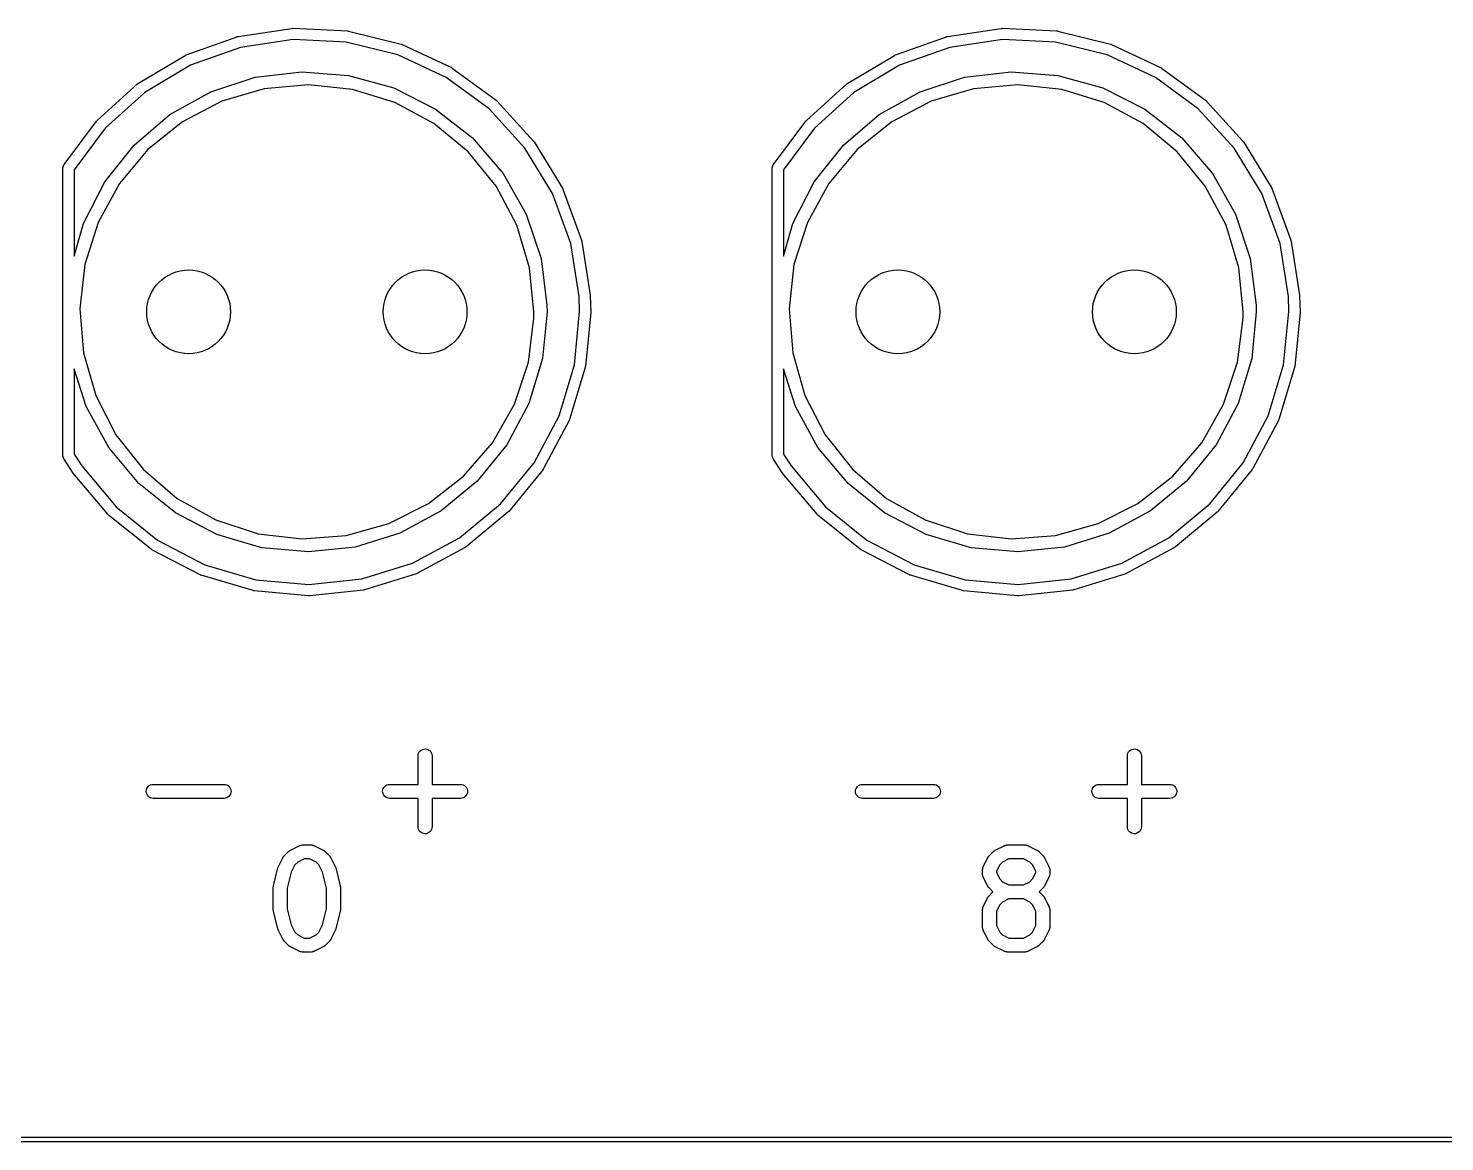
# Model space of a CAD drawing. Extents: x 47 to 146.1, y -90.2 to -39.3.
# Drawn here: x 79.56 to 94.77, y -90.19 to -78.23 of the extents above; entities that cross this region are included whole.
import ezdxf

# ---------------------------------------------------------------- set-up
doc = ezdxf.new("R2010")
doc.units = 0
doc.header["$MEASUREMENT"] = 0
doc.layers.add('BLACK', color=7, linetype='CONTINUOUS')

msp = doc.modelspace()

# ---------------------------------------------------------------- linework, layer by layer
at = {"layer": 'BLACK', "linetype": 'CONTINUOUS'}
for p, q in [((81.2524, -78.5201), (81.8018, -78.3235)), ((81.8018, -78.3235), (81.8026, -78.3232)), ((81.8026, -78.3232), (81.8079, -78.3219)), ((81.8079, -78.3219), (81.8132, -78.3206)), ((81.8132, -78.3206), (82.3903, -78.2345)), ((82.4022, -78.354), (81.8367, -78.4384)), ((82.3903, -78.2345), (82.3912, -78.2343)), ((82.3912, -78.2343), (82.3966, -78.2341)), ((82.3966, -78.2341), (82.402, -78.2339)), ((82.402, -78.2339), (82.9849, -78.2615)), ((82.9734, -78.381), (82.4022, -78.354)), ((82.9849, -78.2615), (82.9858, -78.2615)), ((82.9858, -78.2615), (82.9911, -78.2624)), ((82.9911, -78.2624), (82.9965, -78.2631)), ((82.9965, -78.2631), (83.5629, -78.4034)), ((88.8724, -78.5201), (89.4218, -78.3235)), ((89.4218, -78.3235), (89.4226, -78.3232)), ((89.4226, -78.3232), (89.4279, -78.3219)), ((89.4279, -78.3219), (89.4332, -78.3206)), ((89.4332, -78.3206), (90.0103, -78.2345)), ((90.0222, -78.354), (89.4567, -78.4384)), ((90.0103, -78.2345), (90.0112, -78.2343)), ((90.0112, -78.2343), (90.0166, -78.2341)), ((90.0166, -78.2341), (90.022, -78.2339)), ((90.022, -78.2339), (90.6049, -78.2615)), ((90.5934, -78.381), (90.0222, -78.354)), ((90.6049, -78.2615), (90.6058, -78.2615)), ((90.6058, -78.2615), (90.6111, -78.2624)), ((90.6111, -78.2624), (90.6165, -78.2631)), ((90.6165, -78.2631), (91.1829, -78.4034)), ((81.8367, -78.4384), (81.2984, -78.6311)), ((83.5284, -78.5185), (82.9734, -78.381)), ((83.5629, -78.4034), (83.5638, -78.4036)), ((83.5638, -78.4036), (83.5689, -78.4055)), ((83.5689, -78.4055), (83.574, -78.4073)), ((83.574, -78.4073), (84.1024, -78.6549)), ((89.4567, -78.4384), (88.9184, -78.6311)), ((91.1484, -78.5185), (90.5934, -78.381)), ((91.1829, -78.4034), (91.1838, -78.4036)), ((91.1838, -78.4036), (91.1889, -78.4055)), ((91.1889, -78.4055), (91.194, -78.4073)), ((91.194, -78.4073), (91.7224, -78.6549)), ((80.741, -78.8247), (81.2418, -78.5251)), ((81.2984, -78.6311), (80.8077, -78.9247)), ((81.2418, -78.5251), (81.2425, -78.5247)), ((81.2425, -78.5247), (81.2475, -78.5224)), ((81.2475, -78.5224), (81.2524, -78.5201)), ((84.0461, -78.7611), (83.5284, -78.5185)), ((84.1024, -78.6549), (84.1031, -78.6553)), ((84.1031, -78.6553), (84.1078, -78.6582)), ((84.1078, -78.6582), (84.1124, -78.6609)), ((84.1124, -78.6609), (84.5827, -79.0065)), ((88.361, -78.8247), (88.8618, -78.5251)), ((88.9184, -78.6311), (88.4277, -78.9247)), ((88.8618, -78.5251), (88.8625, -78.5247)), ((88.8625, -78.5247), (88.8675, -78.5224)), ((88.8675, -78.5224), (88.8724, -78.5201)), ((91.6661, -78.7611), (91.1484, -78.5185)), ((91.7224, -78.6549), (91.7231, -78.6553)), ((91.7231, -78.6553), (91.7278, -78.6582)), ((91.7278, -78.6582), (91.7324, -78.6609)), ((91.7324, -78.6609), (92.2027, -79.0065)), ((81.5171, -78.9158), (81.996, -78.7602)), ((81.996, -78.7602), (82.496, -78.7006)), ((82.496, -78.7006), (82.998, -78.7392)), ((82.998, -78.7392), (83.483, -78.8746)), ((84.5069, -79.0997), (84.0461, -78.7611)), ((89.1371, -78.9158), (89.616, -78.7602)), ((89.616, -78.7602), (90.116, -78.7006)), ((90.116, -78.7006), (90.618, -78.7392)), ((90.618, -78.7392), (91.103, -78.8746)), ((92.1269, -79.0997), (91.6661, -78.7611)), ((80.2986, -79.2228), (80.7316, -78.8317)), ((80.8077, -78.9247), (80.3834, -79.3079)), ((80.7316, -78.8317), (80.7323, -78.8311)), ((80.7323, -78.8311), (80.7367, -78.828)), ((80.7367, -78.828), (80.741, -78.8247)), ((81.0776, -79.1614), (81.5171, -78.9158)), ((82.0928, -78.8832), (81.636, -79.0177)), ((82.567, -78.8401), (82.0928, -78.8832)), ((83.0406, -78.8898), (82.567, -78.8401)), ((83.4955, -79.0307), (83.0406, -78.8898)), ((83.483, -78.8746), (83.9324, -79.1016)), ((87.9186, -79.2228), (88.3516, -78.8317)), ((88.4277, -78.9247), (88.0034, -79.3079)), ((88.3516, -78.8317), (88.3523, -78.8311)), ((88.3523, -78.8311), (88.3567, -78.828)), ((88.3567, -78.828), (88.361, -78.8247)), ((88.6976, -79.1614), (89.1371, -78.9158)), ((89.7128, -78.8832), (89.256, -79.0177)), ((90.187, -78.8401), (89.7128, -78.8832)), ((90.6606, -78.8898), (90.187, -78.8401)), ((91.1155, -79.0307), (90.6606, -78.8898)), ((91.103, -78.8746), (91.5524, -79.1016)), ((81.636, -79.0177), (81.2139, -79.2383)), ((83.9144, -79.2571), (83.4955, -79.0307)), ((83.9324, -79.1016), (84.3292, -79.4116)), ((84.8931, -79.5213), (84.5069, -79.0997)), ((84.5827, -79.0065), (84.5834, -79.007)), ((84.5834, -79.007), (84.5874, -79.0107)), ((84.5874, -79.0107), (84.5914, -79.0143)), ((84.5914, -79.0143), (84.9856, -79.4446)), ((89.256, -79.0177), (88.8339, -79.2383)), ((91.5344, -79.2571), (91.1155, -79.0307)), ((91.5524, -79.1016), (91.9492, -79.4116)), ((92.5131, -79.5213), (92.1269, -79.0997)), ((92.2027, -79.0065), (92.2034, -79.007)), ((92.2034, -79.007), (92.2074, -79.0107)), ((92.2074, -79.0107), (92.2114, -79.0143)), ((92.2114, -79.0143), (92.6056, -79.4446)), ((79.9441, -79.6963), (80.2907, -79.2315)), ((80.2907, -79.2315), (80.2912, -79.2308)), ((80.2912, -79.2308), (80.2949, -79.2269)), ((80.2949, -79.2269), (80.2986, -79.2228)), ((80.6941, -79.4878), (81.0776, -79.1614)), ((81.2139, -79.2383), (80.8428, -79.5367)), ((84.2814, -79.5607), (83.9144, -79.2571)), ((87.5641, -79.6963), (87.9107, -79.2315)), ((87.9107, -79.2315), (87.9112, -79.2308)), ((87.9112, -79.2308), (87.9149, -79.2269)), ((87.9149, -79.2269), (87.9186, -79.2228)), ((88.3141, -79.4878), (88.6976, -79.1614)), ((88.8339, -79.2383), (88.4628, -79.5367)), ((91.9014, -79.5607), (91.5344, -79.2571)), ((80.3834, -79.3079), (80.05, -79.7551)), ((84.3292, -79.4116), (84.6582, -79.7928)), ((88.0034, -79.3079), (87.67, -79.7551)), ((91.9492, -79.4116), (92.2782, -79.7928)), ((80.3813, -79.8824), (80.6941, -79.4878)), ((80.8428, -79.5367), (80.5367, -79.9015)), ((84.5823, -79.9297), (84.2814, -79.5607)), ((85.1901, -80.0099), (84.8931, -79.5213)), ((84.9856, -79.4446), (84.9861, -79.4452)), ((84.9861, -79.4452), (84.9894, -79.4496)), ((84.9894, -79.4496), (84.9926, -79.4539)), ((84.9926, -79.4539), (85.2957, -79.9526)), ((88.0013, -79.8824), (88.3141, -79.4878)), ((88.4628, -79.5367), (88.1567, -79.9015)), ((92.2023, -79.9297), (91.9014, -79.5607)), ((92.8101, -80.0099), (92.5131, -79.5213)), ((92.6056, -79.4446), (92.6061, -79.4452)), ((92.6061, -79.4452), (92.6094, -79.4496)), ((92.6094, -79.4496), (92.6126, -79.4539)), ((92.6126, -79.4539), (92.9157, -79.9526)), ((79.93, -79.7321), (79.9309, -79.7232)), ((79.93, -82.8279), (79.93, -79.7321)), ((79.9309, -79.7232), (79.9343, -79.7119)), ((79.9343, -79.7119), (79.9399, -79.7015)), ((79.9399, -79.7015), (79.9441, -79.6963)), ((87.55, -79.7321), (87.5509, -79.7232)), ((87.55, -82.8279), (87.55, -79.7321)), ((87.5509, -79.7232), (87.5543, -79.7119)), ((87.5543, -79.7119), (87.5599, -79.7015)), ((87.5599, -79.7015), (87.5641, -79.6963)), ((80.05, -79.7551), (80.05, -80.6831)), ((80.1512, -80.3302), (80.3813, -79.8824)), ((84.6582, -79.7928), (84.9069, -80.2306)), ((87.67, -79.7551), (87.67, -80.6831)), ((87.7712, -80.3302), (88.0013, -79.8824)), ((92.2782, -79.7928), (92.5269, -80.2306)), ((80.5367, -79.9015), (80.3073, -80.3188)), ((84.8059, -80.3502), (84.5823, -79.9297)), ((85.3865, -80.5469), (85.1901, -80.0099)), ((85.2957, -79.9526), (85.2961, -79.9533)), ((85.2961, -79.9533), (85.2984, -79.9582)), ((85.2984, -79.9582), (85.3008, -79.9632)), ((85.3008, -79.9632), (85.5012, -80.5112)), ((88.1567, -79.9015), (87.9273, -80.3188)), ((92.4259, -80.3502), (92.2023, -79.9297)), ((93.0065, -80.5469), (92.8101, -80.0099)), ((92.9157, -79.9526), (92.9161, -79.9533)), ((92.9161, -79.9533), (92.9184, -79.9582)), ((92.9184, -79.9582), (92.9208, -79.9632)), ((92.9208, -79.9632), (93.1212, -80.5112)), ((80.05, -80.6831), (80.1512, -80.3302)), ((80.3073, -80.3188), (80.1633, -80.7727)), ((84.9069, -80.2306), (85.0659, -80.7084)), ((87.67, -80.6831), (87.7712, -80.3302)), ((87.9273, -80.3188), (87.7833, -80.7727)), ((92.5269, -80.2306), (92.6859, -80.7084)), ((84.9435, -80.8061), (84.8059, -80.3502)), ((92.5635, -80.8061), (92.4259, -80.3502)), ((85.4752, -81.1139), (85.3865, -80.5469)), ((85.5012, -80.5112), (85.5015, -80.512)), ((85.5015, -80.512), (85.5028, -80.5173)), ((85.5028, -80.5173), (85.5042, -80.5225)), ((85.5042, -80.5225), (85.5943, -81.0991)), ((93.0952, -81.1139), (93.0065, -80.5469)), ((93.1212, -80.5112), (93.1215, -80.512)), ((93.1215, -80.512), (93.1228, -80.5173)), ((93.1228, -80.5173), (93.1242, -80.5225)), ((93.1242, -80.5225), (93.2143, -81.0991)), ((80.1633, -80.7727), (80.1102, -81.2459)), ((85.0659, -80.7084), (85.129, -81.208)), ((87.7833, -80.7727), (87.7302, -81.2459)), ((92.6859, -80.7084), (92.749, -81.208)), ((84.99, -81.28), (84.9435, -80.8061)), ((92.61, -81.28), (92.5635, -80.8061)), ((85.5943, -81.0991), (85.5945, -81.0999)), ((85.5945, -81.0999), (85.5946, -81.1033)), ((93.2143, -81.0991), (93.2145, -81.0999)), ((93.2145, -81.0999), (93.2146, -81.1033)), ((80.1102, -81.2459), (80.1501, -81.7205)), ((85.129, -81.208), (85.13, -81.28)), ((85.4799, -81.2777), (85.4752, -81.1139)), ((85.5946, -81.1033), (85.595, -81.1066)), ((85.595, -81.1066), (85.6, -81.2787)), ((87.7302, -81.2459), (87.7701, -81.7205)), ((92.749, -81.208), (92.75, -81.28)), ((93.0999, -81.2777), (93.0952, -81.1139)), ((93.2146, -81.1033), (93.215, -81.1066)), ((93.215, -81.1066), (93.22, -81.2787)), ((84.9294, -81.8206), (84.989, -81.3481)), ((84.989, -81.3481), (84.99, -81.28)), ((85.13, -81.28), (85.0809, -81.7811)), ((85.424, -81.8486), (85.4799, -81.2777)), ((85.5997, -81.2854), (85.5429, -81.8662)), ((85.6, -81.2796), (85.5997, -81.2829)), ((85.5997, -81.2829), (85.5997, -81.2854)), ((85.6, -81.2787), (85.6, -81.2796)), ((92.5494, -81.8206), (92.609, -81.3481)), ((92.609, -81.3481), (92.61, -81.28)), ((92.75, -81.28), (92.7009, -81.7811)), ((93.044, -81.8486), (93.0999, -81.2777)), ((93.2197, -81.2854), (93.1629, -81.8662)), ((93.22, -81.2796), (93.2197, -81.2829)), ((93.2197, -81.2829), (93.2197, -81.2854)), ((93.22, -81.2787), (93.22, -81.2796)), ((80.1501, -81.7205), (80.2813, -82.1782)), ((84.7791, -82.2724), (84.9294, -81.8206)), ((85.0809, -81.7811), (84.9353, -82.2632)), ((85.2588, -82.396), (85.424, -81.8486)), ((87.7701, -81.7205), (87.9013, -82.1782)), ((92.3991, -82.2724), (92.5494, -81.8206)), ((92.7009, -81.7811), (92.5553, -82.2632)), ((92.8788, -82.396), (93.044, -81.8486)), ((80.1786, -82.2964), (80.05, -81.8909)), ((80.05, -81.8909), (80.05, -82.8072)), ((85.5406, -81.8776), (85.372, -82.4363)), ((85.5416, -81.8723), (85.5406, -81.8776)), ((85.5428, -81.867), (85.5416, -81.8723)), ((85.5429, -81.8662), (85.5428, -81.867)), ((87.7986, -82.2964), (87.67, -81.8909)), ((87.67, -81.8909), (87.67, -82.8072)), ((93.1606, -81.8776), (92.992, -82.4363)), ((93.1616, -81.8723), (93.1606, -81.8776)), ((93.1628, -81.867), (93.1616, -81.8723)), ((93.1629, -81.8662), (93.1628, -81.867)), ((80.4212, -82.7376), (80.1786, -82.2964)), ((80.2813, -82.1782), (80.499, -82.6018)), ((84.5438, -82.6865), (84.7791, -82.2724)), ((84.9353, -82.2632), (84.6989, -82.7077)), ((88.0412, -82.7376), (87.7986, -82.2964)), ((87.9013, -82.1782), (88.119, -82.6018)), ((92.1638, -82.6865), (92.3991, -82.2724)), ((92.5553, -82.2632), (92.3189, -82.7077)), ((84.9905, -82.9009), (85.2588, -82.396)), ((85.3675, -82.4471), (85.0937, -82.9624)), ((85.3696, -82.4421), (85.3675, -82.4471)), ((85.3718, -82.4371), (85.3696, -82.4421)), ((85.372, -82.4363), (85.3718, -82.4371)), ((92.6105, -82.9009), (92.8788, -82.396)), ((92.9875, -82.4471), (92.7137, -82.9624)), ((92.9896, -82.4421), (92.9875, -82.4471)), ((92.9918, -82.4371), (92.9896, -82.4421)), ((92.992, -82.4363), (92.9918, -82.4371)), ((80.499, -82.6018), (80.7948, -82.975)), ((88.119, -82.6018), (88.4148, -82.975)), ((80.7449, -83.1233), (80.4212, -82.7376)), ((84.2327, -83.047), (84.5438, -82.6865)), ((84.6989, -82.7077), (84.3807, -83.098)), ((88.3649, -83.1233), (88.0412, -82.7376)), ((91.8527, -83.047), (92.1638, -82.6865)), ((92.3189, -82.7077), (92.0007, -83.098)), ((79.9309, -82.8368), (79.93, -82.8279)), ((79.9343, -82.8481), (79.9309, -82.8368)), ((79.9399, -82.8585), (79.9343, -82.8481)), ((79.9419, -82.861), (79.9399, -82.8585)), ((80.0327, -83.0021), (79.9419, -82.861)), ((80.05, -82.8072), (80.1316, -82.934)), ((84.6292, -83.3441), (84.9905, -82.9009)), ((87.5509, -82.8368), (87.55, -82.8279)), ((87.5543, -82.8481), (87.5509, -82.8368)), ((87.5599, -82.8585), (87.5543, -82.8481)), ((87.5619, -82.861), (87.5599, -82.8585)), ((87.6527, -83.0021), (87.5619, -82.861)), ((87.67, -82.8072), (87.7516, -82.934)), ((92.2492, -83.3441), (92.6105, -82.9009)), ((80.0348, -83.0047), (80.0327, -83.0021)), ((80.0367, -83.0076), (80.0348, -83.0047)), ((80.0372, -83.0082), (80.0367, -83.0076)), ((80.4124, -83.4552), (80.0372, -83.0082)), ((80.1316, -82.934), (80.5005, -83.3735)), ((80.7948, -82.975), (81.1575, -83.2836)), ((83.8574, -83.3402), (84.2327, -83.047)), ((85.0872, -82.9722), (84.7184, -83.4244)), ((85.0902, -82.9677), (85.0872, -82.9722)), ((85.0933, -82.9632), (85.0902, -82.9677)), ((85.0937, -82.9624), (85.0933, -82.9632)), ((87.6548, -83.0047), (87.6527, -83.0021)), ((87.6567, -83.0076), (87.6548, -83.0047)), ((87.6572, -83.0082), (87.6567, -83.0076)), ((88.0324, -83.4552), (87.6572, -83.0082)), ((87.7516, -82.934), (88.1205, -83.3735)), ((88.4148, -82.975), (88.7775, -83.2836)), ((91.4774, -83.3402), (91.8527, -83.047)), ((92.7072, -82.9722), (92.3384, -83.4244)), ((92.7102, -82.9677), (92.7072, -82.9722)), ((92.7133, -82.9632), (92.7102, -82.9677)), ((92.7137, -82.9624), (92.7133, -82.9632)), ((81.1373, -83.4389), (80.7449, -83.1233)), ((84.3807, -83.098), (83.9927, -83.4189)), ((88.7573, -83.4389), (88.3649, -83.1233)), ((92.0007, -83.098), (91.6127, -83.4189)), ((80.5005, -83.3735), (80.9462, -83.7317)), ((81.1575, -83.2836), (81.5731, -83.5159)), ((83.4324, -83.5549), (83.8574, -83.3402)), ((84.1886, -83.7086), (84.6292, -83.3441)), ((88.1205, -83.3735), (88.5662, -83.7317)), ((88.7775, -83.2836), (89.1931, -83.5159)), ((91.0524, -83.5549), (91.4774, -83.3402)), ((91.8086, -83.7086), (92.2492, -83.3441)), ((80.4163, -83.459), (80.4124, -83.4552)), ((80.4201, -83.4628), (80.4163, -83.459)), ((80.4207, -83.4634), (80.4201, -83.4628)), ((80.8756, -83.8289), (80.4207, -83.4634)), ((81.5835, -83.6721), (81.1373, -83.4389)), ((81.5731, -83.5159), (82.026, -83.6631)), ((83.9927, -83.4189), (83.5498, -83.6584)), ((84.7102, -83.4328), (84.2606, -83.8048)), ((84.714, -83.4289), (84.7102, -83.4328)), ((84.7179, -83.4251), (84.714, -83.4289)), ((84.7184, -83.4244), (84.7179, -83.4251)), ((88.0363, -83.459), (88.0324, -83.4552)), ((88.0401, -83.4628), (88.0363, -83.459)), ((88.0407, -83.4634), (88.0401, -83.4628)), ((88.4956, -83.8289), (88.0407, -83.4634)), ((89.2035, -83.6721), (88.7573, -83.4389)), ((89.1931, -83.5159), (89.646, -83.6631)), ((91.6127, -83.4189), (91.1698, -83.6584)), ((92.3302, -83.4328), (91.8806, -83.8048)), ((92.334, -83.4289), (92.3302, -83.4328)), ((92.3379, -83.4251), (92.334, -83.4289)), ((92.3384, -83.4244), (92.3379, -83.4251)), ((82.0666, -83.8143), (81.5835, -83.6721)), ((82.026, -83.6631), (82.4989, -83.7195)), ((82.4989, -83.7195), (82.9737, -83.6829)), ((82.9737, -83.6829), (83.4324, -83.5549)), ((83.5498, -83.6584), (83.0688, -83.8073)), ((89.6866, -83.8143), (89.2035, -83.6721)), ((89.646, -83.6631), (90.1189, -83.7195)), ((90.1189, -83.7195), (90.5937, -83.6829)), ((90.5937, -83.6829), (91.0524, -83.5549)), ((91.1698, -83.6584), (90.6888, -83.8073)), ((80.8801, -83.8319), (80.8756, -83.8289)), ((80.8846, -83.835), (80.8801, -83.8319)), ((80.8854, -83.8354), (80.8846, -83.835)), ((81.4026, -84.1056), (80.8854, -83.8354)), ((80.9462, -83.7317), (81.4529, -83.9966)), ((82.568, -83.8599), (82.0666, -83.8143)), ((83.0688, -83.8073), (82.568, -83.8599)), ((83.6857, -83.9806), (84.1886, -83.7086)), ((84.2509, -83.8113), (83.7376, -84.089)), ((84.2554, -83.8083), (84.2509, -83.8113)), ((84.26, -83.8053), (84.2554, -83.8083)), ((84.2606, -83.8048), (84.26, -83.8053)), ((88.5001, -83.8319), (88.4956, -83.8289)), ((88.5046, -83.835), (88.5001, -83.8319)), ((88.5054, -83.8354), (88.5046, -83.835)), ((89.0226, -84.1056), (88.5054, -83.8354)), ((88.5662, -83.7317), (89.0729, -83.9966)), ((90.188, -83.8599), (89.6866, -83.8143)), ((90.6888, -83.8073), (90.188, -83.8599)), ((91.3057, -83.9806), (91.8086, -83.7086)), ((91.8709, -83.8113), (91.3576, -84.089)), ((91.8754, -83.8083), (91.8709, -83.8113)), ((91.88, -83.8053), (91.8754, -83.8083)), ((91.8806, -83.8048), (91.88, -83.8053)), ((83.1395, -84.1498), (83.6857, -83.9806)), ((90.7595, -84.1498), (91.3057, -83.9806)), ((81.4076, -84.1077), (81.4026, -84.1056)), ((81.4126, -84.1098), (81.4076, -84.1077)), ((81.4134, -84.11), (81.4126, -84.1098)), ((81.9733, -84.2747), (81.4134, -84.11)), ((81.4529, -83.9966), (82.0015, -84.1579)), ((83.7268, -84.0935), (83.1694, -84.2662)), ((83.7319, -84.0914), (83.7268, -84.0935)), ((83.7369, -84.0894), (83.7319, -84.0914)), ((83.7376, -84.089), (83.7369, -84.0894)), ((89.0276, -84.1077), (89.0226, -84.1056)), ((89.0326, -84.1098), (89.0276, -84.1077)), ((89.0334, -84.11), (89.0326, -84.1098)), ((89.5933, -84.2747), (89.0334, -84.11)), ((89.0729, -83.9966), (89.6215, -84.1579)), ((91.3468, -84.0935), (90.7894, -84.2662)), ((91.3519, -84.0914), (91.3468, -84.0935)), ((91.3569, -84.0894), (91.3519, -84.0914)), ((91.3576, -84.089), (91.3569, -84.0894)), ((81.9786, -84.2757), (81.9733, -84.2747)), ((81.9839, -84.2768), (81.9786, -84.2757)), ((81.9848, -84.2769), (81.9839, -84.2768)), ((82.5659, -84.3297), (81.9848, -84.2769)), ((82.0015, -84.1579), (82.5709, -84.2096)), ((82.5709, -84.2096), (83.1395, -84.1498)), ((83.158, -84.2685), (82.5776, -84.3296)), ((83.1633, -84.2674), (83.158, -84.2685)), ((83.1686, -84.2664), (83.1633, -84.2674)), ((83.1694, -84.2662), (83.1686, -84.2664)), ((89.5986, -84.2757), (89.5933, -84.2747)), ((89.6039, -84.2768), (89.5986, -84.2757)), ((89.6048, -84.2769), (89.6039, -84.2768)), ((90.1859, -84.3297), (89.6048, -84.2769)), ((89.6215, -84.1579), (90.1909, -84.2096)), ((90.1909, -84.2096), (90.7595, -84.1498)), ((90.778, -84.2685), (90.1976, -84.3296)), ((90.7833, -84.2674), (90.778, -84.2685)), ((90.7886, -84.2664), (90.7833, -84.2674)), ((90.7894, -84.2662), (90.7886, -84.2664)), ((82.5714, -84.3296), (82.5659, -84.3297)), ((82.5768, -84.3297), (82.5714, -84.3296)), ((82.5776, -84.3296), (82.5768, -84.3297)), ((90.1914, -84.3296), (90.1859, -84.3297)), ((90.1968, -84.3297), (90.1914, -84.3296)), ((90.1976, -84.3296), (90.1968, -84.3297)), ((83.745, -86.0494), (83.7466, -86.0349)), ((83.745, -86.0505), (83.745, -86.0494)), ((83.745, -86.3564), (83.745, -86.0505)), ((83.7466, -86.0349), (83.7511, -86.0209)), ((83.7511, -86.0209), (83.7581, -86.0081)), ((83.7581, -86.0081), (83.7675, -85.9969)), ((83.7675, -85.9969), (83.7789, -85.9877)), ((83.7789, -85.9877), (83.7919, -85.9809)), ((83.7919, -85.9809), (83.8059, -85.9768)), ((83.8059, -85.9768), (83.8205, -85.9755)), ((83.8205, -85.9755), (83.8351, -85.977)), ((83.8351, -85.977), (83.8491, -85.9813)), ((83.8491, -85.9813), (83.8619, -85.9883)), ((83.8619, -85.9883), (83.8732, -85.9976)), ((83.8732, -85.9976), (83.8825, -86.009)), ((83.8825, -86.009), (83.8893, -86.0219)), ((83.8893, -86.0219), (83.8936, -86.0359)), ((83.8936, -86.0359), (83.895, -86.0505)), ((83.895, -86.0505), (83.895, -86.3564)), ((91.365, -86.0494), (91.3666, -86.0349)), ((91.365, -86.0505), (91.365, -86.0494)), ((91.365, -86.3564), (91.365, -86.0505)), ((91.3666, -86.0349), (91.3711, -86.0209)), ((91.3711, -86.0209), (91.3781, -86.0081)), ((91.3781, -86.0081), (91.3875, -85.9969)), ((91.3875, -85.9969), (91.3989, -85.9877)), ((91.3989, -85.9877), (91.4119, -85.9809)), ((91.4119, -85.9809), (91.4259, -85.9768)), ((91.4259, -85.9768), (91.4405, -85.9755)), ((91.4405, -85.9755), (91.4551, -85.977)), ((91.4551, -85.977), (91.4691, -85.9813)), ((91.4691, -85.9813), (91.4819, -85.9883)), ((91.4819, -85.9883), (91.4932, -85.9976)), ((91.4932, -85.9976), (91.5025, -86.009)), ((91.5025, -86.009), (91.5093, -86.0219)), ((91.5093, -86.0219), (91.5136, -86.0359)), ((91.5136, -86.0359), (91.515, -86.0505)), ((91.515, -86.0505), (91.515, -86.3564)), ((80.824, -86.4309), (80.8256, -86.4163)), ((80.8256, -86.4163), (80.8299, -86.4024)), ((80.8299, -86.4024), (80.8369, -86.3895)), ((80.8369, -86.3895), (80.8462, -86.3782)), ((80.8462, -86.3782), (80.8575, -86.369)), ((80.8575, -86.369), (80.8705, -86.3621)), ((80.8705, -86.3621), (80.8845, -86.3579)), ((80.8845, -86.3579), (80.899, -86.3564)), ((80.899, -86.3564), (81.661, -86.3564)), ((81.661, -86.3564), (81.662, -86.3564)), ((81.662, -86.3564), (81.6765, -86.3581)), ((81.6765, -86.3581), (81.6905, -86.3625)), ((81.6905, -86.3625), (81.7033, -86.3695)), ((81.7033, -86.3695), (81.7145, -86.379)), ((81.7145, -86.379), (81.7237, -86.3904)), ((81.7237, -86.3904), (81.7305, -86.4033)), ((81.7305, -86.4033), (81.7346, -86.4174)), ((81.7346, -86.4174), (81.736, -86.432)), ((83.364, -86.4309), (83.3656, -86.4163)), ((83.3656, -86.4163), (83.3699, -86.4024)), ((83.3699, -86.4024), (83.3769, -86.3895)), ((83.3769, -86.3895), (83.3862, -86.3782)), ((83.3862, -86.3782), (83.3975, -86.369)), ((83.3975, -86.369), (83.4105, -86.3621)), ((83.4105, -86.3621), (83.4245, -86.3579)), ((83.4245, -86.3579), (83.439, -86.3564)), ((83.439, -86.3564), (83.745, -86.3564)), ((83.895, -86.3564), (84.201, -86.3564)), ((84.201, -86.3564), (84.202, -86.3564)), ((84.202, -86.3564), (84.2165, -86.3581)), ((84.2165, -86.3581), (84.2305, -86.3625)), ((84.2305, -86.3625), (84.2433, -86.3695)), ((84.2433, -86.3695), (84.2545, -86.379)), ((84.2545, -86.379), (84.2637, -86.3904)), ((84.2637, -86.3904), (84.2705, -86.4033)), ((84.2705, -86.4033), (84.2746, -86.4174)), ((84.2746, -86.4174), (84.2759, -86.432)), ((88.444, -86.4309), (88.4456, -86.4163)), ((88.4456, -86.4163), (88.4499, -86.4024)), ((88.4499, -86.4024), (88.4569, -86.3895)), ((88.4569, -86.3895), (88.4662, -86.3782)), ((88.4662, -86.3782), (88.4775, -86.369)), ((88.4775, -86.369), (88.4905, -86.3621)), ((88.4905, -86.3621), (88.5045, -86.3579)), ((88.5045, -86.3579), (88.519, -86.3564)), ((88.519, -86.3564), (89.281, -86.3564)), ((89.281, -86.3564), (89.282, -86.3564)), ((89.282, -86.3564), (89.2965, -86.3581)), ((89.2965, -86.3581), (89.3105, -86.3625)), ((89.3105, -86.3625), (89.3233, -86.3695)), ((89.3233, -86.3695), (89.3345, -86.379)), ((89.3345, -86.379), (89.3437, -86.3904)), ((89.3437, -86.3904), (89.3505, -86.4033)), ((89.3505, -86.4033), (89.3546, -86.4174)), ((89.3546, -86.4174), (89.3559, -86.432)), ((90.984, -86.4309), (90.9856, -86.4163)), ((90.9856, -86.4163), (90.9899, -86.4024)), ((90.9899, -86.4024), (90.9969, -86.3895)), ((90.9969, -86.3895), (91.0062, -86.3782)), ((91.0062, -86.3782), (91.0175, -86.369)), ((91.0175, -86.369), (91.0305, -86.3621)), ((91.0305, -86.3621), (91.0445, -86.3579)), ((91.0445, -86.3579), (91.059, -86.3564)), ((91.059, -86.3564), (91.365, -86.3564)), ((91.515, -86.3564), (91.821, -86.3564)), ((91.821, -86.3564), (91.822, -86.3564)), ((91.822, -86.3564), (91.8365, -86.3581)), ((91.8365, -86.3581), (91.8505, -86.3625)), ((91.8505, -86.3625), (91.8633, -86.3695)), ((91.8633, -86.3695), (91.8745, -86.379)), ((91.8745, -86.379), (91.8837, -86.3904)), ((91.8837, -86.3904), (91.8905, -86.4033)), ((91.8905, -86.4033), (91.8946, -86.4174)), ((91.8946, -86.4174), (91.8959, -86.432)), ((80.8254, -86.4455), (80.824, -86.4309)), ((80.8295, -86.4595), (80.8254, -86.4455)), ((80.8363, -86.4725), (80.8295, -86.4595)), ((80.8455, -86.4839), (80.8363, -86.4725)), ((80.8567, -86.4933), (80.8455, -86.4839)), ((80.8695, -86.5004), (80.8567, -86.4933)), ((80.8835, -86.5048), (80.8695, -86.5004)), ((80.898, -86.5064), (80.8835, -86.5048)), ((80.899, -86.5064), (80.898, -86.5064)), ((81.661, -86.5064), (80.899, -86.5064)), ((81.6755, -86.505), (81.661, -86.5064)), ((81.6895, -86.5008), (81.6755, -86.505)), ((81.7025, -86.4939), (81.6895, -86.5008)), ((81.7138, -86.4846), (81.7025, -86.4939)), ((81.7231, -86.4734), (81.7138, -86.4846)), ((81.7301, -86.4605), (81.7231, -86.4734)), ((81.7344, -86.4465), (81.7301, -86.4605)), ((81.736, -86.432), (81.7344, -86.4465)), ((83.3654, -86.4455), (83.364, -86.4309)), ((83.3695, -86.4595), (83.3654, -86.4455)), ((83.3763, -86.4725), (83.3695, -86.4595)), ((83.3855, -86.4839), (83.3763, -86.4725)), ((83.3967, -86.4933), (83.3855, -86.4839)), ((83.4095, -86.5004), (83.3967, -86.4933)), ((83.4235, -86.5048), (83.4095, -86.5004)), ((83.438, -86.5064), (83.4235, -86.5048)), ((83.439, -86.5064), (83.438, -86.5064)), ((83.745, -86.5064), (83.439, -86.5064)), ((83.745, -86.8124), (83.745, -86.5064)), ((84.201, -86.5064), (83.895, -86.5064)), ((83.895, -86.5064), (83.895, -86.8124)), ((84.2155, -86.505), (84.201, -86.5064)), ((84.2295, -86.5008), (84.2155, -86.505)), ((84.2425, -86.4939), (84.2295, -86.5008)), ((84.2538, -86.4846), (84.2425, -86.4939)), ((84.2631, -86.4734), (84.2538, -86.4846)), ((84.2701, -86.4605), (84.2631, -86.4734)), ((84.2744, -86.4465), (84.2701, -86.4605)), ((84.2759, -86.432), (84.2744, -86.4465)), ((88.4454, -86.4455), (88.444, -86.4309)), ((88.4495, -86.4595), (88.4454, -86.4455)), ((88.4563, -86.4725), (88.4495, -86.4595)), ((88.4655, -86.4839), (88.4563, -86.4725)), ((88.4767, -86.4933), (88.4655, -86.4839)), ((88.4895, -86.5004), (88.4767, -86.4933)), ((88.5035, -86.5048), (88.4895, -86.5004)), ((88.518, -86.5064), (88.5035, -86.5048)), ((88.519, -86.5064), (88.518, -86.5064)), ((89.281, -86.5064), (88.519, -86.5064)), ((89.2955, -86.505), (89.281, -86.5064)), ((89.3095, -86.5008), (89.2955, -86.505)), ((89.3225, -86.4939), (89.3095, -86.5008)), ((89.3338, -86.4846), (89.3225, -86.4939)), ((89.3431, -86.4734), (89.3338, -86.4846)), ((89.3501, -86.4605), (89.3431, -86.4734)), ((89.3544, -86.4465), (89.3501, -86.4605)), ((89.3559, -86.432), (89.3544, -86.4465)), ((90.9854, -86.4455), (90.984, -86.4309)), ((90.9895, -86.4595), (90.9854, -86.4455)), ((90.9963, -86.4725), (90.9895, -86.4595)), ((91.0055, -86.4839), (90.9963, -86.4725)), ((91.0167, -86.4933), (91.0055, -86.4839)), ((91.0295, -86.5004), (91.0167, -86.4933)), ((91.0435, -86.5048), (91.0295, -86.5004)), ((91.058, -86.5064), (91.0435, -86.5048)), ((91.059, -86.5064), (91.058, -86.5064)), ((91.365, -86.5064), (91.059, -86.5064)), ((91.365, -86.8124), (91.365, -86.5064)), ((91.821, -86.5064), (91.515, -86.5064)), ((91.515, -86.5064), (91.515, -86.8124)), ((91.8355, -86.505), (91.821, -86.5064)), ((91.8495, -86.5008), (91.8355, -86.505)), ((91.8625, -86.4939), (91.8495, -86.5008)), ((91.8738, -86.4846), (91.8625, -86.4939)), ((91.8831, -86.4734), (91.8738, -86.4846)), ((91.8901, -86.4605), (91.8831, -86.4734)), ((91.8944, -86.4465), (91.8901, -86.4605)), ((91.8959, -86.432), (91.8944, -86.4465)), ((83.7464, -86.8269), (83.745, -86.8124)), ((83.7507, -86.841), (83.7464, -86.8269)), ((83.7575, -86.8539), (83.7507, -86.841)), ((83.7668, -86.8652), (83.7575, -86.8539)), ((83.7781, -86.8746), (83.7668, -86.8652)), ((83.7909, -86.8815), (83.7781, -86.8746)), ((83.8049, -86.8858), (83.7909, -86.8815)), ((83.8481, -86.8819), (83.8341, -86.8861)), ((83.8611, -86.8751), (83.8481, -86.8819)), ((83.8725, -86.866), (83.8611, -86.8751)), ((83.8819, -86.8548), (83.8725, -86.866)), ((83.8889, -86.8419), (83.8819, -86.8548)), ((83.8934, -86.828), (83.8889, -86.8419)), ((83.895, -86.8134), (83.8934, -86.828)), ((83.895, -86.8124), (83.895, -86.8134)), ((91.3664, -86.8269), (91.365, -86.8124)), ((91.3707, -86.841), (91.3664, -86.8269)), ((91.3775, -86.8539), (91.3707, -86.841)), ((91.3868, -86.8652), (91.3775, -86.8539)), ((91.3981, -86.8746), (91.3868, -86.8652)), ((91.4109, -86.8815), (91.3981, -86.8746)), ((91.4249, -86.8858), (91.4109, -86.8815)), ((91.4681, -86.8819), (91.4541, -86.8861)), ((91.4811, -86.8751), (91.4681, -86.8819)), ((91.4925, -86.866), (91.4811, -86.8751)), ((91.5019, -86.8548), (91.4925, -86.866)), ((91.5089, -86.8419), (91.5019, -86.8548)), ((91.5134, -86.828), (91.5089, -86.8419)), ((91.515, -86.8134), (91.5134, -86.828)), ((91.515, -86.8124), (91.515, -86.8134)), ((82.3736, -87.0629), (82.4688, -87.0153)), ((82.4688, -87.0153), (82.4698, -87.0148)), ((82.4698, -87.0148), (82.4719, -87.0141)), ((82.4719, -87.0141), (82.4738, -87.013)), ((82.4738, -87.013), (82.4787, -87.0116)), ((82.4787, -87.0116), (82.4835, -87.0098)), ((82.4835, -87.0098), (82.4857, -87.0094)), ((82.4857, -87.0094), (82.4878, -87.0088)), ((82.4878, -87.0088), (82.4929, -87.0083)), ((82.4929, -87.0083), (82.498, -87.0075)), ((82.498, -87.0075), (82.5002, -87.0076)), ((82.5002, -87.0076), (82.5024, -87.0074)), ((82.5024, -87.0074), (82.5976, -87.0074)), ((82.5976, -87.0074), (82.5987, -87.0074)), ((82.5987, -87.0074), (82.6009, -87.0076)), ((82.6009, -87.0076), (82.6031, -87.0076)), ((82.6031, -87.0076), (82.6081, -87.0084)), ((82.6081, -87.0084), (82.6132, -87.009)), ((82.6132, -87.009), (82.6153, -87.0097)), ((82.6153, -87.0097), (82.6175, -87.0101)), ((82.6175, -87.0101), (82.6223, -87.0119)), ((82.6223, -87.0119), (82.6272, -87.0134)), ((82.6272, -87.0134), (82.6291, -87.0145)), ((82.6291, -87.0145), (82.6312, -87.0153)), ((82.6312, -87.0153), (82.7264, -87.0629)), ((83.8195, -86.8874), (83.8049, -86.8858)), ((83.8341, -86.8861), (83.8195, -86.8874)), ((89.946, -87.0629), (90.0412, -87.0153)), ((90.0412, -87.0153), (90.0422, -87.0148)), ((90.0422, -87.0148), (90.0442, -87.0141)), ((90.0442, -87.0141), (90.0462, -87.013)), ((90.0462, -87.013), (90.0511, -87.0116)), ((90.0511, -87.0116), (90.0559, -87.0098)), ((90.0559, -87.0098), (90.0581, -87.0094)), ((90.0581, -87.0094), (90.0602, -87.0088)), ((90.0602, -87.0088), (90.0653, -87.0083)), ((90.0653, -87.0083), (90.0704, -87.0075)), ((90.0704, -87.0075), (90.0726, -87.0076)), ((90.0726, -87.0076), (90.0748, -87.0074)), ((90.0748, -87.0074), (90.2652, -87.0074)), ((90.2652, -87.0074), (90.2663, -87.0074)), ((90.2663, -87.0074), (90.2685, -87.0076)), ((90.2685, -87.0076), (90.2707, -87.0076)), ((90.2707, -87.0076), (90.2757, -87.0084)), ((90.2757, -87.0084), (90.2808, -87.009)), ((90.2808, -87.009), (90.2829, -87.0097)), ((90.2829, -87.0097), (90.2851, -87.0101)), ((90.2851, -87.0101), (90.2899, -87.0119)), ((90.2899, -87.0119), (90.2948, -87.0134)), ((90.2948, -87.0134), (90.2967, -87.0145)), ((90.2967, -87.0145), (90.2988, -87.0153)), ((90.2988, -87.0153), (90.394, -87.0629)), ((91.4395, -86.8874), (91.4249, -86.8858)), ((91.4541, -86.8861), (91.4395, -86.8874)), ((82.2448, -87.2393), (82.2924, -87.1441)), ((82.2924, -87.1441), (82.2929, -87.1431)), ((82.2929, -87.1431), (82.2952, -87.1396)), ((82.2952, -87.1396), (82.2972, -87.1359)), ((82.2972, -87.1359), (82.2992, -87.1335)), ((82.2992, -87.1335), (82.3009, -87.1309)), ((82.3009, -87.1309), (82.3038, -87.1278)), ((82.3038, -87.1278), (82.3065, -87.1246)), ((82.3065, -87.1246), (82.3541, -87.077)), ((82.3541, -87.077), (82.3549, -87.0762)), ((82.3549, -87.0762), (82.3581, -87.0736)), ((82.3581, -87.0736), (82.3612, -87.0707)), ((82.3612, -87.0707), (82.3639, -87.069)), ((82.3639, -87.069), (82.3663, -87.0671)), ((82.3663, -87.0671), (82.37, -87.0652)), ((82.37, -87.0652), (82.3736, -87.0629)), ((82.5201, -87.1574), (82.4516, -87.1916)), ((82.5799, -87.1574), (82.5201, -87.1574)), ((82.6484, -87.1916), (82.5799, -87.1574)), ((82.7264, -87.0629), (82.7273, -87.0634)), ((82.7273, -87.0634), (82.7309, -87.0657)), ((82.7309, -87.0657), (82.7346, -87.0677)), ((82.7346, -87.0677), (82.737, -87.0697)), ((82.737, -87.0697), (82.7396, -87.0714)), ((82.7396, -87.0714), (82.7426, -87.0743)), ((82.7426, -87.0743), (82.7459, -87.077)), ((82.7459, -87.077), (82.7935, -87.1246)), ((82.7935, -87.1246), (82.7942, -87.1253)), ((82.7942, -87.1253), (82.7969, -87.1286)), ((82.7969, -87.1286), (82.7998, -87.1317)), ((82.7998, -87.1317), (82.8014, -87.1343)), ((82.8014, -87.1343), (82.8034, -87.1368)), ((82.8034, -87.1368), (82.8053, -87.1405)), ((82.8053, -87.1405), (82.8076, -87.1441)), ((82.8076, -87.1441), (82.8552, -87.2393)), ((89.8172, -87.2393), (89.8648, -87.1441)), ((89.8648, -87.1441), (89.8653, -87.1431)), ((89.8653, -87.1431), (89.8676, -87.1396)), ((89.8676, -87.1396), (89.8696, -87.1359)), ((89.8696, -87.1359), (89.8716, -87.1335)), ((89.8716, -87.1335), (89.8733, -87.1309)), ((89.8733, -87.1309), (89.8762, -87.1278)), ((89.8762, -87.1278), (89.8789, -87.1246)), ((89.8789, -87.1246), (89.9265, -87.077)), ((89.9265, -87.077), (89.9272, -87.0762)), ((89.9272, -87.0762), (89.9305, -87.0736)), ((89.9305, -87.0736), (89.9336, -87.0707)), ((89.9336, -87.0707), (89.9362, -87.069)), ((89.9362, -87.069), (89.9387, -87.0671)), ((89.9387, -87.0671), (89.9424, -87.0652)), ((89.9424, -87.0652), (89.946, -87.0629)), ((90.0925, -87.1574), (90.0239, -87.1916)), ((90.2475, -87.1574), (90.0925, -87.1574)), ((90.316, -87.1916), (90.2475, -87.1574)), ((90.394, -87.0629), (90.395, -87.0634)), ((90.395, -87.0634), (90.3985, -87.0657)), ((90.3985, -87.0657), (90.4022, -87.0677)), ((90.4022, -87.0677), (90.4046, -87.0697)), ((90.4046, -87.0697), (90.4072, -87.0714)), ((90.4072, -87.0714), (90.4103, -87.0743)), ((90.4103, -87.0743), (90.4135, -87.077)), ((90.4135, -87.077), (90.4611, -87.1246)), ((90.4611, -87.1246), (90.4619, -87.1253)), ((90.4619, -87.1253), (90.4645, -87.1286)), ((90.4645, -87.1286), (90.4674, -87.1317)), ((90.4674, -87.1317), (90.469, -87.1343)), ((90.469, -87.1343), (90.471, -87.1368)), ((90.471, -87.1368), (90.4729, -87.1405)), ((90.4729, -87.1405), (90.4752, -87.1441)), ((90.4752, -87.1441), (90.5228, -87.2393)), ((82.1915, -87.4451), (82.2391, -87.2547)), ((82.2391, -87.2547), (82.2394, -87.2537)), ((82.2394, -87.2537), (82.2395, -87.2533)), ((82.2395, -87.2533), (82.2396, -87.253)), ((82.2396, -87.253), (82.2421, -87.2465)), ((82.2421, -87.2465), (82.2445, -87.2399)), ((82.2445, -87.2399), (82.2447, -87.2396)), ((82.2447, -87.2396), (82.2448, -87.2393)), ((82.3827, -87.299), (82.3393, -87.4726)), ((82.4212, -87.222), (82.3827, -87.299)), ((82.4516, -87.1916), (82.4212, -87.222)), ((82.6788, -87.222), (82.6484, -87.1916)), ((82.7173, -87.299), (82.6788, -87.222)), ((82.7607, -87.4726), (82.7173, -87.299)), ((82.8552, -87.2393), (82.8556, -87.2403)), ((82.8556, -87.2403), (82.8558, -87.2406)), ((82.8558, -87.2406), (82.8559, -87.2409)), ((82.8559, -87.2409), (82.8583, -87.2475)), ((82.8583, -87.2475), (82.8607, -87.254)), ((82.8607, -87.254), (82.8607, -87.2543)), ((82.8607, -87.2543), (82.8609, -87.2547)), ((82.8609, -87.2547), (82.9085, -87.4451)), ((89.8093, -87.2718), (89.8095, -87.2696)), ((89.8093, -87.2729), (89.8093, -87.2718)), ((89.8093, -87.3205), (89.8093, -87.2729)), ((89.8095, -87.3227), (89.8093, -87.3205)), ((89.8094, -87.3249), (89.8095, -87.3227)), ((89.8102, -87.3299), (89.8094, -87.3249)), ((89.8095, -87.2674), (89.8104, -87.2624)), ((89.8095, -87.2696), (89.8095, -87.2674)), ((89.8107, -87.335), (89.8102, -87.3299)), ((89.8104, -87.2624), (89.8109, -87.2573)), ((89.8114, -87.3372), (89.8107, -87.335)), ((89.8109, -87.2573), (89.8116, -87.2552)), ((89.8117, -87.3393), (89.8114, -87.3372)), ((89.8116, -87.2552), (89.812, -87.253)), ((89.8135, -87.3441), (89.8117, -87.3393)), ((89.812, -87.253), (89.8138, -87.2482)), ((89.8138, -87.2482), (89.8153, -87.2433)), ((89.8153, -87.2433), (89.8164, -87.2414)), ((89.8164, -87.2414), (89.8172, -87.2393)), ((89.9935, -87.222), (89.9593, -87.2906)), ((89.9593, -87.2906), (89.9593, -87.3028)), ((89.9593, -87.3028), (89.9935, -87.3713)), ((90.0239, -87.1916), (89.9935, -87.222)), ((90.3465, -87.222), (90.316, -87.1916)), ((90.3807, -87.2906), (90.3465, -87.222)), ((90.3465, -87.3713), (90.3807, -87.3028)), ((90.3807, -87.3028), (90.3807, -87.2906)), ((90.5228, -87.2393), (90.5233, -87.2403)), ((90.5233, -87.2403), (90.524, -87.2423)), ((90.524, -87.2423), (90.5251, -87.2443)), ((90.5251, -87.2443), (90.5265, -87.2492)), ((90.528, -87.3403), (90.5262, -87.3451)), ((90.5265, -87.2492), (90.5283, -87.254)), ((90.5284, -87.3382), (90.528, -87.3403)), ((90.5283, -87.254), (90.5286, -87.2562)), ((90.5291, -87.3361), (90.5284, -87.3382)), ((90.5286, -87.2562), (90.5293, -87.2583)), ((90.5296, -87.331), (90.5291, -87.3361)), ((90.5293, -87.2583), (90.5298, -87.2634)), ((90.5305, -87.3259), (90.5296, -87.331)), ((90.5298, -87.2634), (90.5306, -87.2685)), ((90.5306, -87.2685), (90.5305, -87.2707)), ((90.5305, -87.2707), (90.5307, -87.2729)), ((90.5307, -87.3215), (90.5305, -87.3237)), ((90.5305, -87.3237), (90.5305, -87.3259)), ((90.5307, -87.2729), (90.5307, -87.3205)), ((90.5307, -87.3205), (90.5307, -87.3215)), ((82.1893, -87.4623), (82.1894, -87.461)), ((82.1893, -87.4633), (82.1893, -87.4623)), ((82.1893, -87.7014), (82.1893, -87.4633)), ((82.1894, -87.4596), (82.1903, -87.4537)), ((82.1894, -87.461), (82.1894, -87.4596)), ((82.1903, -87.4537), (82.1909, -87.4477)), ((82.1909, -87.4477), (82.1913, -87.4465)), ((82.1913, -87.4465), (82.1915, -87.4451)), ((82.3393, -87.4726), (82.3393, -87.6922)), ((82.7607, -87.6922), (82.7607, -87.4726)), ((82.9085, -87.4451), (82.9087, -87.4462)), ((82.9087, -87.4462), (82.9089, -87.4475)), ((82.9089, -87.4475), (82.9093, -87.4488)), ((82.9093, -87.4488), (82.9099, -87.4547)), ((82.9099, -87.4547), (82.9107, -87.4607)), ((82.9107, -87.4607), (82.9106, -87.462)), ((82.9106, -87.462), (82.9107, -87.4633)), ((82.9107, -87.4633), (82.9107, -87.7014)), ((89.8149, -87.3491), (89.8135, -87.3441)), ((89.816, -87.351), (89.8149, -87.3491)), ((89.8167, -87.3531), (89.816, -87.351)), ((89.8172, -87.354), (89.8167, -87.3531)), ((89.8648, -87.4493), (89.8172, -87.354)), ((89.8671, -87.4528), (89.8648, -87.4493)), ((89.869, -87.4566), (89.8671, -87.4528)), ((89.8709, -87.459), (89.869, -87.4566)), ((89.8726, -87.4616), (89.8709, -87.459)), ((89.8755, -87.4647), (89.8726, -87.4616)), ((89.8781, -87.468), (89.8755, -87.4647)), ((89.8789, -87.4687), (89.8781, -87.468)), ((89.9211, -87.511), (89.8789, -87.4687)), ((89.9935, -87.3713), (90.0239, -87.4017)), ((90.0239, -87.4017), (90.0925, -87.436)), ((90.0925, -87.436), (90.2475, -87.436)), ((90.2475, -87.436), (90.316, -87.4017)), ((90.316, -87.4017), (90.3465, -87.3713)), ((90.4611, -87.4687), (90.4189, -87.511)), ((90.4638, -87.4655), (90.4611, -87.4687)), ((90.4667, -87.4625), (90.4638, -87.4655)), ((90.4684, -87.4598), (90.4667, -87.4625)), ((90.4704, -87.4574), (90.4684, -87.4598)), ((90.4724, -87.4537), (90.4704, -87.4574)), ((90.4747, -87.4502), (90.4724, -87.4537)), ((90.4752, -87.4493), (90.4747, -87.4502)), ((90.5228, -87.354), (90.4752, -87.4493)), ((90.5236, -87.352), (90.5228, -87.354)), ((90.5246, -87.35), (90.5236, -87.352)), ((90.5262, -87.3451), (90.5246, -87.35)), ((89.8172, -87.6679), (89.8648, -87.5726)), ((89.8648, -87.5726), (89.8653, -87.5717)), ((89.8653, -87.5717), (89.8676, -87.5682)), ((89.8676, -87.5682), (89.8696, -87.5645)), ((89.8696, -87.5645), (89.8716, -87.5621)), ((89.8716, -87.5621), (89.8733, -87.5594)), ((89.8733, -87.5594), (89.8762, -87.5564)), ((89.8762, -87.5564), (89.8789, -87.5532)), ((89.8789, -87.5532), (89.9211, -87.511)), ((90.0239, -87.6202), (89.9935, -87.6506)), ((90.0925, -87.586), (90.0239, -87.6202)), ((90.2475, -87.586), (90.0925, -87.586)), ((90.316, -87.6202), (90.2475, -87.586)), ((90.3465, -87.6506), (90.316, -87.6202)), ((90.4189, -87.511), (90.4611, -87.5532)), ((90.4611, -87.5532), (90.4619, -87.5539)), ((90.4619, -87.5539), (90.4645, -87.5572)), ((90.4645, -87.5572), (90.4674, -87.5603)), ((90.4674, -87.5603), (90.469, -87.5629)), ((90.469, -87.5629), (90.471, -87.5653)), ((90.471, -87.5653), (90.4729, -87.5691)), ((90.4729, -87.5691), (90.4752, -87.5726)), ((90.4752, -87.5726), (90.5228, -87.6679)), ((82.1894, -87.7028), (82.1893, -87.7014)), ((82.1893, -87.7041), (82.1894, -87.7028)), ((82.1901, -87.71), (82.1893, -87.7041)), ((82.1907, -87.716), (82.1901, -87.71)), ((82.1911, -87.7173), (82.1907, -87.716)), ((82.1913, -87.7186), (82.1911, -87.7173)), ((82.1915, -87.7196), (82.1913, -87.7186)), ((82.2391, -87.9101), (82.1915, -87.7196)), ((82.3393, -87.6922), (82.3827, -87.8657)), ((82.7173, -87.8657), (82.7607, -87.6922)), ((82.9085, -87.7196), (82.8609, -87.9101)), ((82.9087, -87.7183), (82.9085, -87.7196)), ((82.9091, -87.717), (82.9087, -87.7183)), ((82.9097, -87.7111), (82.9091, -87.717)), ((82.9106, -87.7051), (82.9097, -87.7111)), ((82.9107, -87.7025), (82.9106, -87.7038)), ((82.9106, -87.7038), (82.9106, -87.7051)), ((82.9107, -87.7014), (82.9107, -87.7025)), ((89.8093, -87.7004), (89.8095, -87.6982)), ((89.8093, -87.7014), (89.8093, -87.7004)), ((89.8093, -87.8919), (89.8093, -87.7014)), ((89.8095, -87.696), (89.8104, -87.6909)), ((89.8095, -87.6982), (89.8095, -87.696)), ((89.8104, -87.6909), (89.8109, -87.6858)), ((89.8109, -87.6858), (89.8116, -87.6837)), ((89.8116, -87.6837), (89.812, -87.6816)), ((89.812, -87.6816), (89.8138, -87.6768)), ((89.8138, -87.6768), (89.8153, -87.6719)), ((89.8153, -87.6719), (89.8164, -87.6699)), ((89.8164, -87.6699), (89.8172, -87.6679)), ((89.9935, -87.6506), (89.9593, -87.7191)), ((89.9593, -87.7191), (89.9593, -87.8742)), ((90.3807, -87.7191), (90.3465, -87.6506)), ((90.3807, -87.8742), (90.3807, -87.7191)), ((90.5228, -87.6679), (90.5233, -87.6688)), ((90.5233, -87.6688), (90.524, -87.6709)), ((90.524, -87.6709), (90.5251, -87.6728)), ((90.5251, -87.6728), (90.5265, -87.6778)), ((90.5265, -87.6778), (90.5283, -87.6826)), ((90.5283, -87.6826), (90.5286, -87.6847)), ((90.5286, -87.6847), (90.5293, -87.6869)), ((90.5293, -87.6869), (90.5298, -87.692)), ((90.5298, -87.692), (90.5306, -87.697)), ((90.5306, -87.697), (90.5305, -87.6992)), ((90.5305, -87.6992), (90.5307, -87.7014)), ((90.5307, -87.7014), (90.5307, -87.8919)), ((82.2393, -87.9104), (82.2391, -87.9101)), ((82.2393, -87.9108), (82.2393, -87.9104)), ((82.2417, -87.9173), (82.2393, -87.9108)), ((82.2441, -87.9239), (82.2417, -87.9173)), ((82.2442, -87.9242), (82.2441, -87.9239)), ((82.2444, -87.9245), (82.2442, -87.9242)), ((82.2448, -87.9254), (82.2444, -87.9245)), ((82.2924, -88.0207), (82.2448, -87.9254)), ((82.3827, -87.8657), (82.4212, -87.9427)), ((82.4212, -87.9427), (82.4516, -87.9731)), ((82.6484, -87.9731), (82.6788, -87.9427)), ((82.6788, -87.9427), (82.7173, -87.8657)), ((82.8552, -87.9254), (82.8076, -88.0207)), ((82.8553, -87.9251), (82.8552, -87.9254)), ((82.8555, -87.9248), (82.8553, -87.9251)), ((82.8579, -87.9183), (82.8555, -87.9248)), ((82.8604, -87.9118), (82.8579, -87.9183)), ((82.8605, -87.9114), (82.8604, -87.9118)), ((82.8606, -87.9111), (82.8605, -87.9114)), ((82.8609, -87.9101), (82.8606, -87.9111)), ((89.8095, -87.8941), (89.8093, -87.8919)), ((89.8094, -87.8963), (89.8095, -87.8941)), ((89.8102, -87.9014), (89.8094, -87.8963)), ((89.8107, -87.9065), (89.8102, -87.9014)), ((89.8114, -87.9086), (89.8107, -87.9065)), ((89.8117, -87.9108), (89.8114, -87.9086)), ((89.8135, -87.9156), (89.8117, -87.9108)), ((89.8149, -87.9205), (89.8135, -87.9156)), ((89.816, -87.9224), (89.8149, -87.9205)), ((89.8167, -87.9245), (89.816, -87.9224)), ((89.8172, -87.9254), (89.8167, -87.9245)), ((89.8648, -88.0207), (89.8172, -87.9254)), ((89.9593, -87.8742), (89.9935, -87.9427)), ((89.9935, -87.9427), (90.0239, -87.9731)), ((90.316, -87.9731), (90.3465, -87.9427)), ((90.3465, -87.9427), (90.3807, -87.8742)), ((90.5228, -87.9254), (90.4752, -88.0207)), ((90.5236, -87.9234), (90.5228, -87.9254)), ((90.5246, -87.9214), (90.5236, -87.9234)), ((90.5262, -87.9166), (90.5246, -87.9214)), ((90.528, -87.9118), (90.5262, -87.9166)), ((90.5284, -87.9096), (90.528, -87.9118)), ((90.5291, -87.9075), (90.5284, -87.9096)), ((90.5296, -87.9024), (90.5291, -87.9075)), ((90.5305, -87.8974), (90.5296, -87.9024)), ((90.5307, -87.893), (90.5305, -87.8951)), ((90.5305, -87.8951), (90.5305, -87.8974)), ((90.5307, -87.8919), (90.5307, -87.893)), ((82.2947, -88.0243), (82.2924, -88.0207)), ((82.2966, -88.028), (82.2947, -88.0243)), ((82.2986, -88.0304), (82.2966, -88.028)), ((82.3002, -88.0331), (82.2986, -88.0304)), ((82.3031, -88.0361), (82.3002, -88.0331)), ((82.3058, -88.0394), (82.3031, -88.0361)), ((82.3065, -88.0402), (82.3058, -88.0394)), ((82.3541, -88.0878), (82.3065, -88.0402)), ((82.3574, -88.0905), (82.3541, -88.0878)), ((82.3604, -88.0934), (82.3574, -88.0905)), ((82.363, -88.0951), (82.3604, -88.0934)), ((82.3654, -88.0971), (82.363, -88.0951)), ((82.3691, -88.0991), (82.3654, -88.0971)), ((82.3727, -88.1014), (82.3691, -88.0991)), ((82.3736, -88.1018), (82.3727, -88.1014)), ((82.4516, -87.9731), (82.5201, -88.0074)), ((82.5201, -88.0074), (82.5799, -88.0074)), ((82.5799, -88.0074), (82.6484, -87.9731)), ((82.73, -88.0996), (82.7264, -88.1018)), ((82.7337, -88.0977), (82.73, -88.0996)), ((82.7361, -88.0957), (82.7337, -88.0977)), ((82.7388, -88.0941), (82.7361, -88.0957)), ((82.7419, -88.0912), (82.7388, -88.0941)), ((82.7451, -88.0885), (82.7419, -88.0912)), ((82.7459, -88.0878), (82.7451, -88.0885)), ((82.7935, -88.0402), (82.7459, -88.0878)), ((82.7962, -88.0369), (82.7935, -88.0402)), ((82.7991, -88.0339), (82.7962, -88.0369)), ((82.8008, -88.0313), (82.7991, -88.0339)), ((82.8028, -88.0289), (82.8008, -88.0313)), ((82.8048, -88.0252), (82.8028, -88.0289)), ((82.8071, -88.0216), (82.8048, -88.0252)), ((82.8076, -88.0207), (82.8071, -88.0216)), ((89.8671, -88.0243), (89.8648, -88.0207)), ((89.869, -88.028), (89.8671, -88.0243)), ((89.8709, -88.0304), (89.869, -88.028)), ((89.8726, -88.0331), (89.8709, -88.0304)), ((89.8755, -88.0361), (89.8726, -88.0331)), ((89.8781, -88.0394), (89.8755, -88.0361)), ((89.8789, -88.0402), (89.8781, -88.0394)), ((89.9265, -88.0878), (89.8789, -88.0402)), ((89.9297, -88.0905), (89.9265, -88.0878)), ((89.9328, -88.0934), (89.9297, -88.0905)), ((89.9354, -88.0951), (89.9328, -88.0934)), ((89.9378, -88.0971), (89.9354, -88.0951)), ((89.9415, -88.0991), (89.9378, -88.0971)), ((89.945, -88.1014), (89.9415, -88.0991)), ((89.946, -88.1018), (89.945, -88.1014)), ((90.0239, -87.9731), (90.0925, -88.0074)), ((90.0925, -88.0074), (90.2475, -88.0074)), ((90.2475, -88.0074), (90.316, -87.9731)), ((90.3976, -88.0996), (90.394, -88.1018)), ((90.4013, -88.0977), (90.3976, -88.0996)), ((90.4038, -88.0957), (90.4013, -88.0977)), ((90.4064, -88.0941), (90.4038, -88.0957)), ((90.4095, -88.0912), (90.4064, -88.0941)), ((90.4128, -88.0885), (90.4095, -88.0912)), ((90.4135, -88.0878), (90.4128, -88.0885)), ((90.4611, -88.0402), (90.4135, -88.0878)), ((90.4638, -88.0369), (90.4611, -88.0402)), ((90.4667, -88.0339), (90.4638, -88.0369)), ((90.4684, -88.0313), (90.4667, -88.0339)), ((90.4704, -88.0289), (90.4684, -88.0313)), ((90.4724, -88.0252), (90.4704, -88.0289)), ((90.4747, -88.0216), (90.4724, -88.0252)), ((90.4752, -88.0207), (90.4747, -88.0216)), ((82.4688, -88.1495), (82.3736, -88.1018)), ((82.4709, -88.1503), (82.4688, -88.1495)), ((82.4728, -88.1513), (82.4709, -88.1503)), ((82.4777, -88.1529), (82.4728, -88.1513)), ((82.4825, -88.1547), (82.4777, -88.1529)), ((82.4847, -88.1551), (82.4825, -88.1547)), ((82.4868, -88.1557), (82.4847, -88.1551)), ((82.4919, -88.1563), (82.4868, -88.1557)), ((82.4969, -88.1572), (82.4919, -88.1563)), ((82.4991, -88.1571), (82.4969, -88.1572)), ((82.5013, -88.1574), (82.4991, -88.1571)), ((82.5024, -88.1574), (82.5013, -88.1574)), ((82.5976, -88.1574), (82.5024, -88.1574)), ((82.5998, -88.1572), (82.5976, -88.1574)), ((82.602, -88.1573), (82.5998, -88.1572)), ((82.6071, -88.1565), (82.602, -88.1573)), ((82.6122, -88.156), (82.6071, -88.1565)), ((82.6143, -88.1553), (82.6122, -88.156)), ((82.6165, -88.155), (82.6143, -88.1553)), ((82.6213, -88.1532), (82.6165, -88.155)), ((82.6262, -88.1517), (82.6213, -88.1532)), ((82.6281, -88.1507), (82.6262, -88.1517)), ((82.6302, -88.1499), (82.6281, -88.1507)), ((82.6312, -88.1495), (82.6302, -88.1499)), ((82.7264, -88.1018), (82.6312, -88.1495)), ((90.0412, -88.1495), (89.946, -88.1018)), ((90.0433, -88.1503), (90.0412, -88.1495)), ((90.0452, -88.1513), (90.0433, -88.1503)), ((90.0501, -88.1529), (90.0452, -88.1513)), ((90.0549, -88.1547), (90.0501, -88.1529)), ((90.0571, -88.1551), (90.0549, -88.1547)), ((90.0592, -88.1557), (90.0571, -88.1551)), ((90.0643, -88.1563), (90.0592, -88.1557)), ((90.0693, -88.1572), (90.0643, -88.1563)), ((90.0715, -88.1571), (90.0693, -88.1572)), ((90.0737, -88.1574), (90.0715, -88.1571)), ((90.0748, -88.1574), (90.0737, -88.1574)), ((90.2652, -88.1574), (90.0748, -88.1574)), ((90.2674, -88.1572), (90.2652, -88.1574)), ((90.2696, -88.1573), (90.2674, -88.1572)), ((90.2747, -88.1565), (90.2696, -88.1573)), ((90.2798, -88.156), (90.2747, -88.1565)), ((90.2819, -88.1553), (90.2798, -88.156)), ((90.2841, -88.155), (90.2819, -88.1553)), ((90.2889, -88.1532), (90.2841, -88.155)), ((90.2938, -88.1517), (90.2889, -88.1532)), ((90.2958, -88.1507), (90.2938, -88.1517)), ((90.2978, -88.1499), (90.2958, -88.1507)), ((90.2988, -88.1495), (90.2978, -88.1499)), ((90.394, -88.1018), (90.2988, -88.1495)), ((146.049, -90.195), (46.9912, -90.195)), ((47.015, -90.145), (146.025, -90.145))]:
    msp.add_line(p, q, dxfattribs=at)
at = {"layer": 'BLACK'}
for centre in [(81.28, -81.28), (81.28, -81.28), (83.82, -81.28), (83.82, -81.28), (88.9, -81.28), (88.9, -81.28), (91.44, -81.28), (91.44, -81.28)]:
    msp.add_circle(centre, 0.45, dxfattribs=at)

doc.saveas('drawing.dxf')
